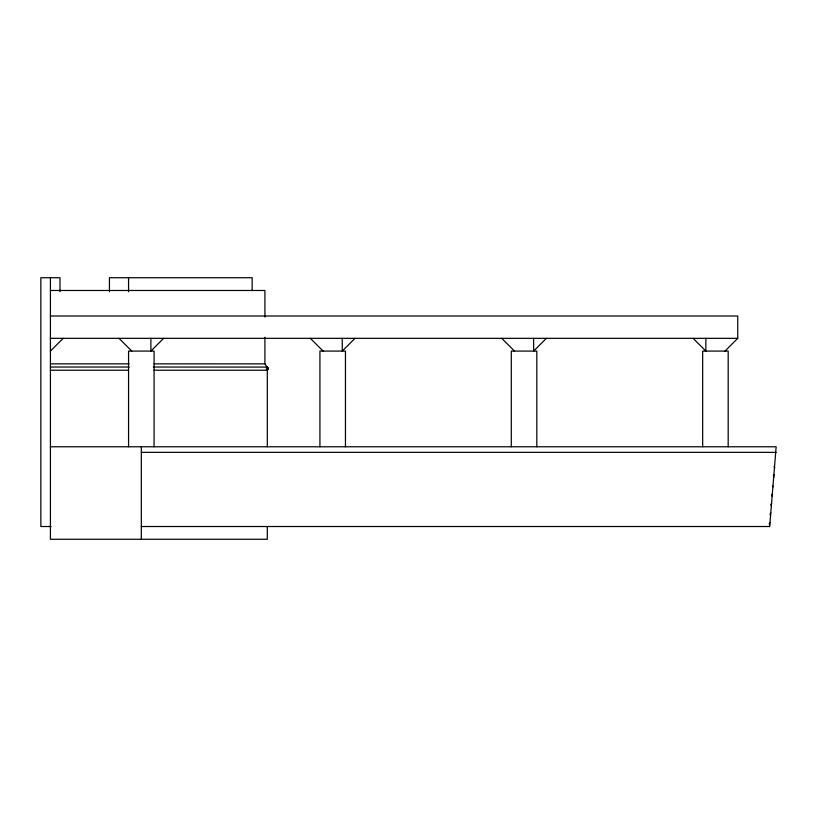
<?xml version="1.0" encoding="UTF-8"?>
<svg xmlns="http://www.w3.org/2000/svg" width="817" height="817" viewBox="0 0 817 817"><rect width="100%" height="100%" fill="white"/><g stroke="black" fill="none" stroke-linecap="round" stroke-linejoin="round"><path stroke-width="1.23" d="M50.419 446.776L776.15 446.776L769.665 526.516L141.321 526.516M266.505 370.172L266.505 367.037L267.996 368.222L266.924 370.172L268.099 368.63L264.912 363.851L264.912 337.288M774.179 474.881L773.28 476.005L773.975 477.271M772.514 493.948L771.616 495.071L772.3 496.327M771.677 503.476L770.778 504.6L771.473 505.866M770.839 513.015L769.941 514.138L770.635 515.394M770.012 522.543L769.114 523.666L769.798 524.923M50.419 351.085L63.175 338.33M163.645 338.33L150.89 351.085L150.89 338.33M355.017 338.33L342.262 351.085L342.262 338.33M546.389 338.33L533.624 351.085L533.624 338.33M724.996 351.085L737.751 338.33L737.751 316.005L50.419 316.005M50.419 290.484L264.912 290.484L264.912 317.047M50.419 338.33L737.751 338.33M50.419 363.851L129.106 363.851M154.045 363.851L264.912 363.851M50.419 367.037L129.229 367.037M153.382 367.037L266.904 367.088M266.505 367.252L267.302 367.252M266.505 367.507L267.639 367.507M266.505 367.834L267.884 367.834M266.505 368.222L268.047 368.222M266.505 368.63L268.099 368.63M266.505 369.049L268.047 369.049M266.505 369.427L267.884 369.427M266.505 369.764L267.639 369.764M266.505 370.009L267.302 370.009M50.419 370.224L128.565 370.224M154.015 370.224L267.302 370.224L267.302 446.776M141.321 452.352L776.15 452.352M51.052 526.516L40.85 526.516L40.85 277.729L59.988 277.729L59.988 291.761M693.102 338.33L705.857 351.085L705.857 338.33M501.73 338.33L514.485 351.085M310.358 338.33L323.123 351.085M118.996 338.33L131.751 351.085M774.118 466.476L774.802 467.733M772.443 485.533L773.137 486.799M728.182 446.776L728.182 351.085L702.671 351.085L702.671 446.776M536.82 446.776L536.82 351.085L511.299 351.085L511.299 446.776M345.448 446.776L345.448 351.085L319.927 351.085L319.927 446.776M267.302 526.516L267.302 539.271L50.419 539.271L50.419 277.729M252.157 290.484L252.157 277.729L109.427 277.729L109.427 291.761M154.076 446.776L154.076 351.085L128.565 351.085L128.565 446.776M141.321 446.776L141.321 539.271M128.565 277.729L128.565 291.761M266.924 368.63C267.2 373.226 266.771 363.759 266.924 368.63M267.639 368.63L266.802 370.172L267.884 368.63L266.505 367.037L267.639 368.63"/></g></svg>
